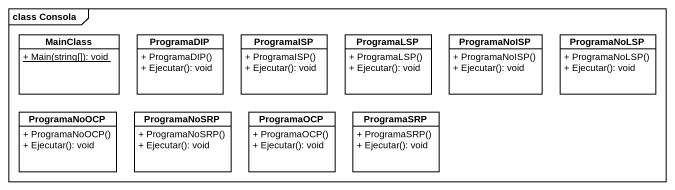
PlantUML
@startuml
mainframe class Consola
hide circle
hide empty members
skinparam classAttributeIconSize 0
class MainClass {
  {static} + Main(string[]): void
}
class ProgramaDIP {
  + ProgramaDIP()
  + Ejecutar(): void
}
class ProgramaISP {
  + ProgramaISP()
  + Ejecutar(): void
}
class ProgramaLSP {
  + ProgramaLSP()
  + Ejecutar(): void
}
class ProgramaNoISP {
  + ProgramaNoISP()
  + Ejecutar(): void
}
class ProgramaNoLSP {
  + ProgramaNoLSP()
  + Ejecutar(): void
}
class ProgramaNoOCP {
  + ProgramaNoOCP()
  + Ejecutar(): void
}
class ProgramaNoSRP {
  + ProgramaNoSRP()
  + Ejecutar(): void
}
class ProgramaOCP {
  + ProgramaOCP()
  + Ejecutar(): void
}
class ProgramaSRP {
  + ProgramaSRP()
  + Ejecutar(): void
}
@enduml
